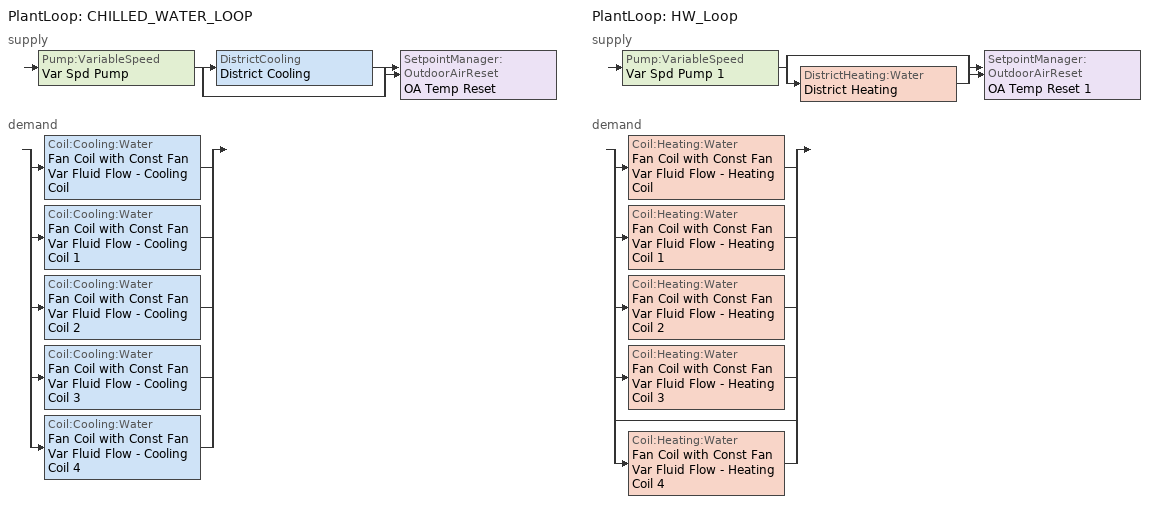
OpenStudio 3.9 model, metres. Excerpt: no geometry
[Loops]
PlantLoop 'CHILLED_WATER_LOOP'
 supply: Pump:VariableSpeed 'Var Spd Pump' > split
  | DistrictCooling 'District Cooling'
  | bypass
  join > SetpointManager:OutdoorAirReset 'OA Temp Reset'
 demand: split
  | Coil:Cooling:Water 'Fan Coil with Const Fan Var Fluid Flow - Cooling Coil'
  | Coil:Cooling:Water 'Fan Coil with Const Fan Var Fluid Flow - Cooling Coil 1'
  | Coil:Cooling:Water 'Fan Coil with Const Fan Var Fluid Flow - Cooling Coil 2'
  | Coil:Cooling:Water 'Fan Coil with Const Fan Var Fluid Flow - Cooling Coil 3'
  | Coil:Cooling:Water 'Fan Coil with Const Fan Var Fluid Flow - Cooling Coil 4'
PlantLoop 'HW_Loop'
 supply: Pump:VariableSpeed 'Var Spd Pump 1' > split
  | bypass
  | DistrictHeating:Water 'District Heating'
  join > SetpointManager:OutdoorAirReset 'OA Temp Reset 1'
 demand: split
  | Coil:Heating:Water 'Fan Coil with Const Fan Var Fluid Flow - Heating Coil'
  | Coil:Heating:Water 'Fan Coil with Const Fan Var Fluid Flow - Heating Coil 1'
  | Coil:Heating:Water 'Fan Coil with Const Fan Var Fluid Flow - Heating Coil 2'
  | Coil:Heating:Water 'Fan Coil with Const Fan Var Fluid Flow - Heating Coil 3'
  | bypass
  | Coil:Heating:Water 'Fan Coil with Const Fan Var Fluid Flow - Heating Coil 4'
[Sizing:Zone] Zone Cooling Design Supply Air Temperature Input Method=SupplyAirTemperature; Zone Cooling Design Supply Air Temperature {C}=12.7778; Zone Heating Design Supply Air Temperature Input Method=SupplyAirTemperature; Zone Heating Design Supply Air Temperature {C}=32.2222; Zone Heating Design Supply Air Temperature Difference {deltaC}=11.11; Zone Cooling Design Supply Air Humidity Ratio {kg-H2O/kg-air}=0.0085; Zone Heating Design Supply Air Humidity Ratio {kg-H2O/kg-air}=0.008; Cooling Design Air Flow Method=DesignDay; Heating Design Air Flow Method=DesignDayWithLimit; Heating Maximum Air Flow per Zone Floor Area {m3/s-m2}=0; Heating Maximum Air Flow {m3/s}=0; Heating Maximum Air Flow Fraction=0.5; Account for Dedicated Outdoor Air System=No; Dedicated Outdoor Air Low Setpoint Temperature for Design {C}=autosize; Dedicated Outdoor Air High Setpoint Temperature for Design {C}=autosize; Zone Load Sizing Method=Sensible Load Only No Latent Load; Zone Latent Cooling Design Supply Air Humidity Ratio Input Method=HumidityRatioDifference; Zone Cooling Design Supply Air Humidity Ratio Difference {kgWater/kgDryAir}=0.005; Zone Latent Heating Design Supply Air Humidity Ratio Input Method=HumidityRatioDifference; Zone Humidification Design Supply Air Humidity Ratio Difference {kgWater/kgDryAir}=0.005; Design Zone Air Distribution Effectiveness in Cooling Mode=0.8; Design Zone Air Distribution Effectiveness in Heating Mode=0.8; Design Minimum Zone Ventilation Efficiency=0; Sizing Option=Coincident
Name | Zone Cooling Design Supply Air Temperature Difference {deltaC}
Prm Zone 4 (West); Prm Zone 1 (South); Prm Zone 2 (East); Prm Zone 3 (North) | 11.1111
Core Zone 1 | 8.33333
[Zone equipment]
Prm Zone 4 (West): Core_Zone_Fan_Coil_with_Const_Fan_Var_Fluid_Flow 4
Core Zone 1: Core_Zone_Fan_Coil_with_Const_Fan_Var_Fluid_Flow
Prm Zone 1 (South): Core_Zone_Fan_Coil_with_Const_Fan_Var_Fluid_Flow 2
Prm Zone 2 (East): Core_Zone_Fan_Coil_with_Const_Fan_Var_Fluid_Flow 1
Prm Zone 3 (North): Core_Zone_Fan_Coil_with_Const_Fan_Var_Fluid_Flow 3
[PlantLoop] Glycol Concentration=0; Plant Loop Volume {m3}=Autocalculate; Load Distribution Scheme=Optimal
Name | Fluid Type
CHILLED_WATER_LOOP
HW_Loop | Water
[Sizing:Plant] Sizing Option=Coincident; Zone Timesteps in Averaging Window=1; Coincident Sizing Factor Mode=None
Name | Loop Type | Design Loop Exit Temperature {C} | Loop Design Temperature Difference {deltaC}
CHILLED_WATER_LOOP | Cooling | 6.66667 | 6.66667
HW_Loop | Heating | 82.2222 | 83.3333
[SetpointManager:OutdoorAirReset] Control Variable=Temperature
Name | Setpoint at Outdoor Low Temperature {C} | Outdoor Low Temperature {C} | Setpoint at Outdoor High Temperature {C} | Outdoor High Temperature {C}
OA Temp Reset | 12.2222 | 15.5556 | 6.66667 | 26.6667
OA Temp Reset 1 | 17 | 10 | 13 | 24
[Pump:VariableSpeed] Skin Loss Radiative Fraction=0.5; Design Shaft Power per Unit Flow Rate per Unit Head {W-s/m3-Pa}=1.28205; Design Minimum Flow Rate Fraction=0
Name | Rated Flow Rate {m3/s} | Rated Power Consumption {W} | Design Power Sizing Method | Design Electric Power per Unit Flow Rate {W/(m3/s)} | Pump Control Type
Var Spd Pump | 0.00378541 | 1320 | PowerPerFlow | 348707
Var Spd Pump 1 | 0.0012618 | 380 | PowerPerFlowPerPressure | 348701.1 | Intermittent
[ZoneHVAC:FourPipeFanCoil] Availability Schedule=Perimeter_bot_ZN_1 OA Schedule; Capacity Control Method=ConstantFanVariableFlow; Maximum Supply Air Flow Rate {m3/s}=0.943895; Maximum Outdoor Air Flow Rate {m3/s}=autosize; Maximum Cold Water Flow Rate {m3/s}=autosize; Maximum Hot Water Flow Rate {m3/s}=autosize; Minimum Supply Air Temperature in Cooling Mode {C}=Autosize; Maximum Supply Air Temperature in Heating Mode {C}=Autosize
Name | Supply Air Fan | Cooling Coil | Heating Coil
Core_Zone_Fan_Coil_with_Const_Fan_Var_Fluid_Flow | Fan Coil with Const Fan Var Fluid Flow - Fan | Fan Coil with Const Fan Var Fluid Flow - Cooling Coil | Fan Coil with Const Fan Var Fluid Flow - Heating Coil
Core_Zone_Fan_Coil_with_Const_Fan_Var_Fluid_Flow 1 | Fan Coil with Const Fan Var Fluid Flow - Fan 1 | Fan Coil with Const Fan Var Fluid Flow - Cooling Coil 1 | Fan Coil with Const Fan Var Fluid Flow - Heating Coil 1
Core_Zone_Fan_Coil_with_Const_Fan_Var_Fluid_Flow 2 | Fan Coil with Const Fan Var Fluid Flow - Fan 2 | Fan Coil with Const Fan Var Fluid Flow - Cooling Coil 2 | Fan Coil with Const Fan Var Fluid Flow - Heating Coil 2
Core_Zone_Fan_Coil_with_Const_Fan_Var_Fluid_Flow 3 | Fan Coil with Const Fan Var Fluid Flow - Fan 3 | Fan Coil with Const Fan Var Fluid Flow - Cooling Coil 3 | Fan Coil with Const Fan Var Fluid Flow - Heating Coil 3
Core_Zone_Fan_Coil_with_Const_Fan_Var_Fluid_Flow 4 | Fan Coil with Const Fan Var Fluid Flow - Fan 4 | Fan Coil with Const Fan Var Fluid Flow - Cooling Coil 4 | Fan Coil with Const Fan Var Fluid Flow - Heating Coil 4
[Fan:ConstantVolume] Availability Schedule=Always On Discrete hvac_library; Maximum Flow Rate {m3/s}=0.943895
Fan Coil with Const Fan Var Fluid Flow - Fan; Fan Coil with Const Fan Var Fluid Flow - Fan 1; Fan Coil with Const Fan Var Fluid Flow - Fan 2; Fan Coil with Const Fan Var Fluid Flow - Fan 3; Fan Coil with Const Fan Var Fluid Flow - Fan 4
[Coil:Cooling:Water] Availability Schedule=Always On Discrete hvac_library; Design Air Flow Rate {m3/s}=Autosize; Design Inlet Water Temperature {C}=Autosize; Design Outlet Air Temperature {C}=Autosize
Fan Coil with Const Fan Var Fluid Flow - Cooling Coil; Fan Coil with Const Fan Var Fluid Flow - Cooling Coil 1; Fan Coil with Const Fan Var Fluid Flow - Cooling Coil 2; Fan Coil with Const Fan Var Fluid Flow - Cooling Coil 3; Fan Coil with Const Fan Var Fluid Flow - Cooling Coil 4
[Coil:Heating:Water] Availability Schedule=Always On Discrete hvac_library; Performance Input Method=NominalCapacity; Rated Capacity {W}=Autosize
Fan Coil with Const Fan Var Fluid Flow - Heating Coil; Fan Coil with Const Fan Var Fluid Flow - Heating Coil 1; Fan Coil with Const Fan Var Fluid Flow - Heating Coil 2; Fan Coil with Const Fan Var Fluid Flow - Heating Coil 3; Fan Coil with Const Fan Var Fluid Flow - Heating Coil 4
[DistrictCooling]
District Cooling: Nominal Capacity {W}=1000000; Capacity Fraction Schedule=Always On Continuous
[DistrictHeating:Water]
District Heating: Nominal Capacity {W}=1000000; Capacity Fraction Schedule=Always On Continuous
[Schedule:Compact]
Perimeter_bot_ZN_1 OA Schedule: Through: 12/31, For: Weekdays SummerDesignDay, Until: 06:00, 0, Until: 22:00, 1, Until: 24:00, 0, For: Saturday WinterDesignDay, Until: 06:00, 0, Until: 18:00, 1, Until: 24:00, 0, For: AllOtherDays, Until: 24:00, 0
[Schedule:Constant] Value=1
Always On Discrete hvac_library; Always On Continuous
